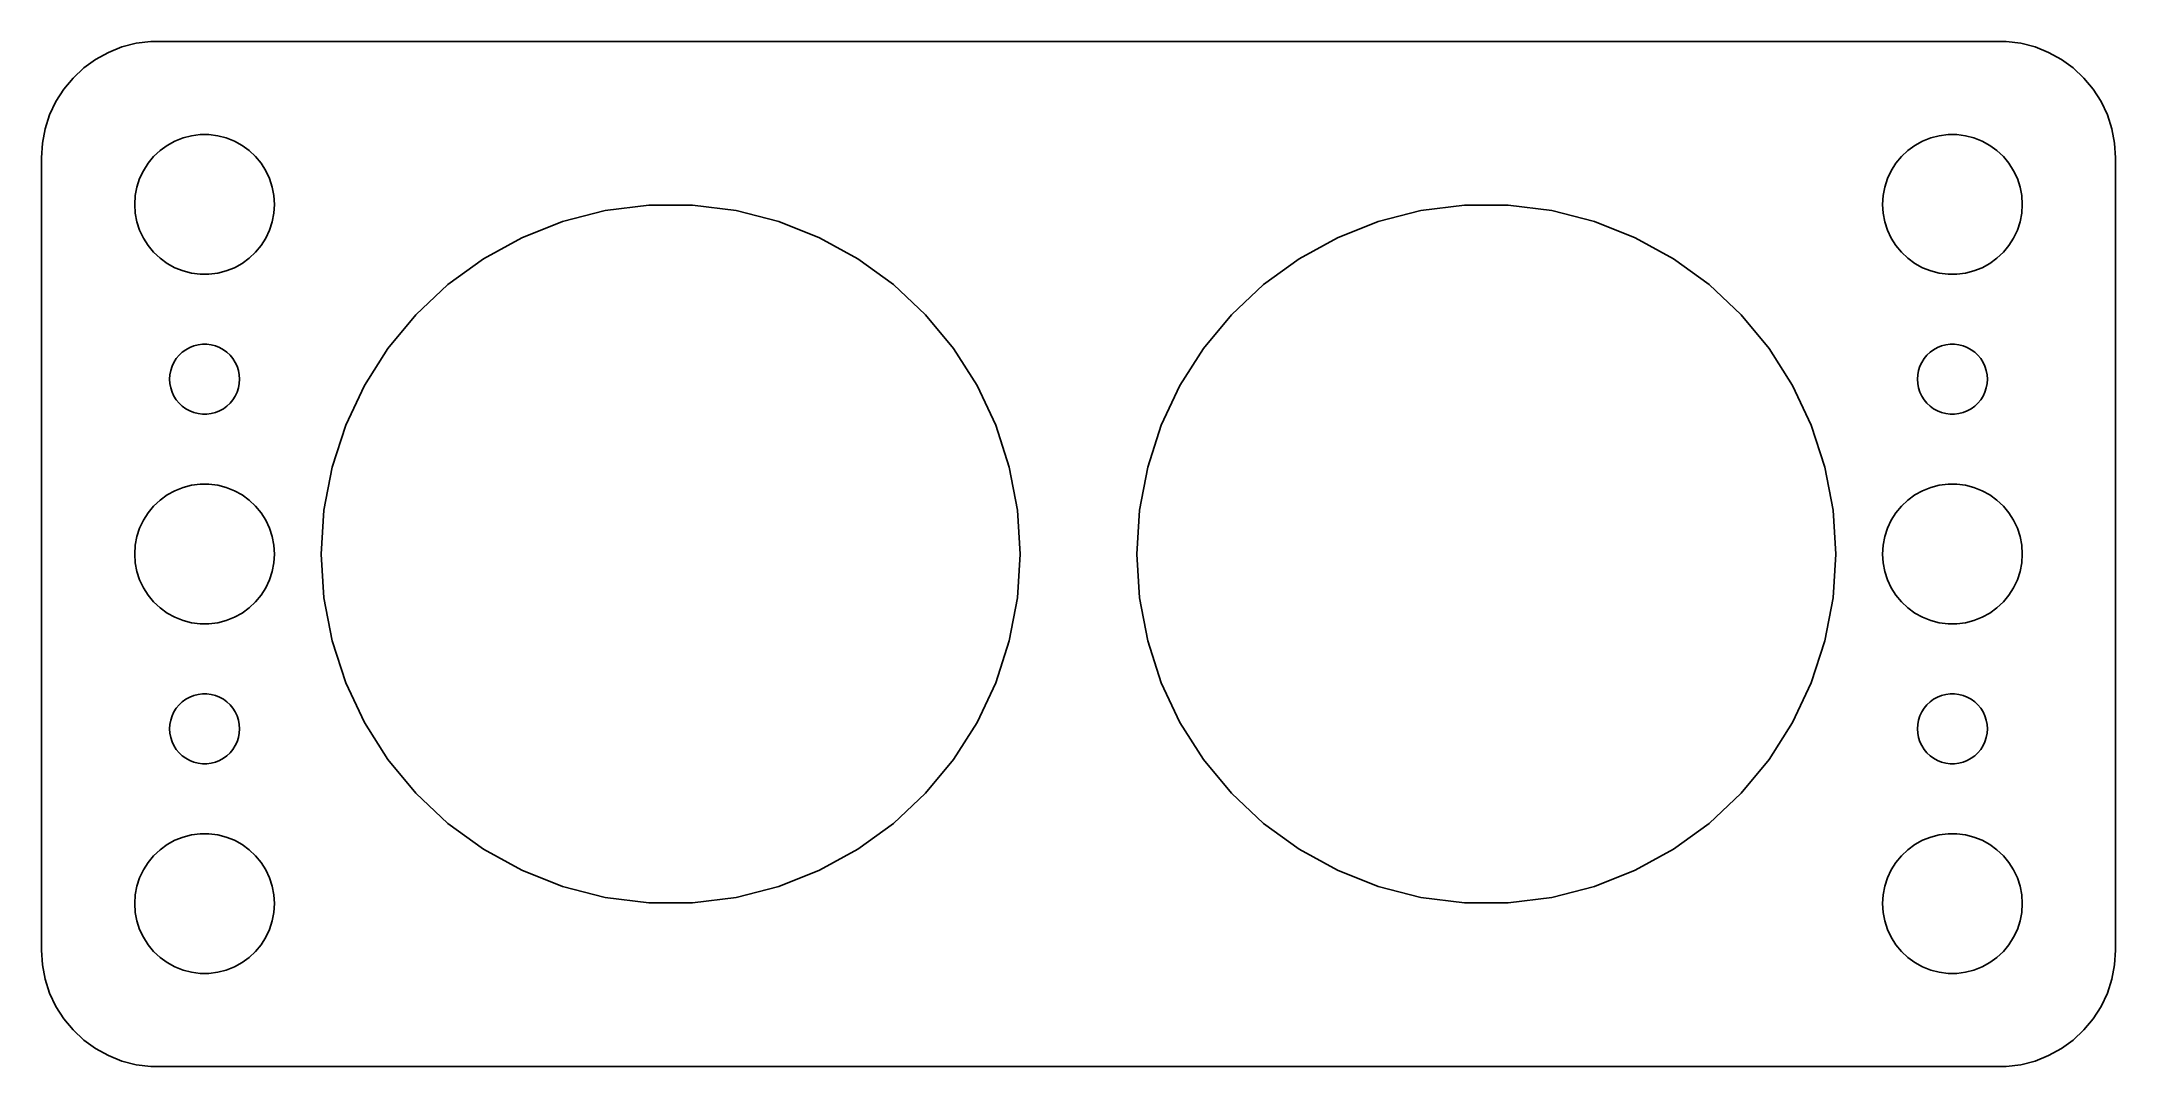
# Model space of a CAD drawing. Header units: metres. Extents: x -44.5 to 44.5, y 32 to 76.
import ezdxf

# ---------------------------------------------------------------- set-up
doc = ezdxf.new("R2010")
doc.units = ezdxf.units.M

msp = doc.modelspace()

# ---------------------------------------------------------------- linework, layer by layer
for p, q in [((-41.0451, 75.7553), (-41.6289, 75.5241)), ((-40.4369, 75.9114), (-41.0451, 75.7553)), ((-39.8139, 75.9901), (-40.4369, 75.9114)), ((39.8139, 75.9901), (-39.8139, 75.9901)), ((40.4369, 75.9114), (39.8139, 75.9901)), ((41.0451, 75.7553), (40.4369, 75.9114)), ((41.6289, 75.5241), (41.0451, 75.7553)), ((-42.6871, 74.8526), (-43.1448, 74.4227)), ((-42.1791, 75.2216), (-42.6871, 74.8526)), ((-41.6289, 75.5241), (-42.1791, 75.2216)), ((42.1791, 75.2216), (41.6289, 75.5241)), ((42.6871, 74.8526), (42.1791, 75.2216)), ((43.1448, 74.4227), (42.6871, 74.8526)), ((-43.5451, 73.9389), (-43.8815, 73.4088)), ((-43.1448, 74.4227), (-43.5451, 73.9389)), ((43.5451, 73.9389), (43.1448, 74.4227)), ((43.8815, 73.4088), (43.5451, 73.9389)), ((-43.8815, 73.4088), (-44.1489, 72.8406)), ((44.1489, 72.8406), (43.8815, 73.4088)), ((-44.3429, 72.2434), (-44.4606, 71.6267)), ((-44.1489, 72.8406), (-44.3429, 72.2434)), ((44.3429, 72.2434), (44.1489, 72.8406)), ((44.4606, 71.6267), (44.3429, 72.2434)), ((-44.4606, 71.6267), (-44.5, 71)), ((-39.6869, 71.0536), (-39.4123, 71.3115)), ((-39.4123, 71.3115), (-39.1075, 71.533)), ((-39.1075, 71.533), (-38.7773, 71.7145)), ((-38.7773, 71.7145), (-38.427, 71.8532)), ((-38.427, 71.8532), (-38.0621, 71.9469)), ((-38.0621, 71.9469), (-37.6884, 71.9941)), ((-37.6884, 71.9941), (-37.3116, 71.9941)), ((-37.3116, 71.9941), (-36.9379, 71.9469)), ((-36.9379, 71.9469), (-36.5729, 71.8532)), ((-36.5729, 71.8532), (-36.2227, 71.7145)), ((-36.2227, 71.7145), (-35.8925, 71.533)), ((-35.8925, 71.533), (-35.5877, 71.3115)), ((-35.5877, 71.3115), (-35.3131, 71.0536)), ((35.3131, 71.0536), (35.5877, 71.3115)), ((35.5877, 71.3115), (35.8925, 71.533)), ((35.8925, 71.533), (36.2227, 71.7145)), ((36.2227, 71.7145), (36.5729, 71.8532)), ((36.5729, 71.8532), (36.9379, 71.9469)), ((36.9379, 71.9469), (37.3116, 71.9941)), ((37.3116, 71.9941), (37.6884, 71.9941)), ((37.6884, 71.9941), (38.0621, 71.9469)), ((38.0621, 71.9469), (38.427, 71.8532)), ((38.427, 71.8532), (38.7773, 71.7145)), ((38.7773, 71.7145), (39.1075, 71.533)), ((39.1075, 71.533), (39.4123, 71.3115)), ((39.4123, 71.3115), (39.6869, 71.0536)), ((44.5, 71), (44.4606, 71.6267)), ((-44.5, 71), (-44.5, 37)), ((-40.2893, 70.1044), (-40.1289, 70.4453)), ((-40.1289, 70.4453), (-39.927, 70.7634)), ((-39.927, 70.7634), (-39.6869, 71.0536)), ((-35.3131, 71.0536), (-35.0729, 70.7634)), ((-35.0729, 70.7634), (-34.8711, 70.4453)), ((-34.8711, 70.4453), (-34.7107, 70.1044)), ((34.7107, 70.1044), (34.8711, 70.4453)), ((34.8711, 70.4453), (35.0729, 70.7634)), ((35.0729, 70.7634), (35.3131, 71.0536)), ((39.6869, 71.0536), (39.927, 70.7634)), ((39.927, 70.7634), (40.1289, 70.4453)), ((40.1289, 70.4453), (40.2893, 70.1044)), ((44.5, 37), (44.5, 71)), ((-40.4763, 69.376), (-40.4057, 69.7461)), ((-40.4057, 69.7461), (-40.2893, 70.1044)), ((-34.7107, 70.1044), (-34.5942, 69.7461)), ((-34.5942, 69.7461), (-34.5237, 69.376)), ((34.5237, 69.376), (34.5942, 69.7461)), ((34.5942, 69.7461), (34.7107, 70.1044)), ((40.2893, 70.1044), (40.4057, 69.7461)), ((40.4057, 69.7461), (40.4763, 69.376)), ((-40.5, 69), (-40.4763, 69.376)), ((-40.4763, 68.624), (-40.5, 69)), ((-40.4057, 68.2539), (-40.4763, 68.624)), ((-34.5237, 68.624), (-34.5942, 68.2539)), ((-34.5237, 69.376), (-34.5, 69)), ((-34.5, 69), (-34.5237, 68.624)), ((-22.1353, 68.2658), (-20.3107, 68.7343)), ((-20.3107, 68.7343), (-18.4418, 68.9704)), ((-18.4418, 68.9704), (-16.5581, 68.9704)), ((-16.5581, 68.9704), (-14.6893, 68.7343)), ((-14.6893, 68.7343), (-12.8647, 68.2658)), ((12.8647, 68.2658), (14.6893, 68.7343)), ((14.6893, 68.7343), (16.5581, 68.9704)), ((16.5581, 68.9704), (18.4418, 68.9704)), ((18.4418, 68.9704), (20.3107, 68.7343)), ((20.3107, 68.7343), (22.1353, 68.2658)), ((34.5, 69), (34.5237, 69.376)), ((34.5237, 68.624), (34.5, 69)), ((34.5942, 68.2539), (34.5237, 68.624)), ((40.4763, 68.624), (40.4057, 68.2539)), ((40.4763, 69.376), (40.5, 69)), ((40.5, 69), (40.4763, 68.624)), ((-40.2893, 67.8956), (-40.4057, 68.2539)), ((-40.1289, 67.5547), (-40.2893, 67.8956)), ((-34.7107, 67.8956), (-34.8711, 67.5547)), ((-34.5942, 68.2539), (-34.7107, 67.8956)), ((-23.8867, 67.5724), (-22.1353, 68.2658)), ((-12.8647, 68.2658), (-11.1133, 67.5724)), ((11.1133, 67.5724), (12.8647, 68.2658)), ((22.1353, 68.2658), (23.8867, 67.5724)), ((34.7107, 67.8956), (34.5942, 68.2539)), ((34.8711, 67.5547), (34.7107, 67.8956)), ((40.2893, 67.8956), (40.1289, 67.5547)), ((40.4057, 68.2539), (40.2893, 67.8956)), ((-39.927, 67.2366), (-40.1289, 67.5547)), ((-39.6869, 66.9464), (-39.927, 67.2366)), ((-39.4123, 66.6884), (-39.6869, 66.9464)), ((-35.3131, 66.9464), (-35.5877, 66.6884)), ((-35.0729, 67.2366), (-35.3131, 66.9464)), ((-34.8711, 67.5547), (-35.0729, 67.2366)), ((-25.5374, 66.6649), (-23.8867, 67.5724)), ((-11.1133, 67.5724), (-9.46259, 66.6649)), ((9.46259, 66.6649), (11.1133, 67.5724)), ((23.8867, 67.5724), (25.5374, 66.6649)), ((35.0729, 67.2366), (34.8711, 67.5547)), ((35.3131, 66.9464), (35.0729, 67.2366)), ((35.5877, 66.6884), (35.3131, 66.9464)), ((39.6869, 66.9464), (39.4123, 66.6884)), ((39.927, 67.2366), (39.6869, 66.9464)), ((40.1289, 67.5547), (39.927, 67.2366)), ((-39.1075, 66.467), (-39.4123, 66.6884)), ((-38.7773, 66.2855), (-39.1075, 66.467)), ((-38.427, 66.1468), (-38.7773, 66.2855)), ((-38.0621, 66.0531), (-38.427, 66.1468)), ((-37.6884, 66.0059), (-38.0621, 66.0531)), ((-37.3116, 66.0059), (-37.6884, 66.0059)), ((-36.9379, 66.0531), (-37.3116, 66.0059)), ((-36.5729, 66.1468), (-36.9379, 66.0531)), ((-36.2227, 66.2855), (-36.5729, 66.1468)), ((-35.8925, 66.467), (-36.2227, 66.2855)), ((-35.5877, 66.6884), (-35.8925, 66.467)), ((-27.0614, 65.5577), (-25.5374, 66.6649)), ((-9.46259, 66.6649), (-7.93863, 65.5577)), ((7.93863, 65.5577), (9.46259, 66.6649)), ((25.5374, 66.6649), (27.0614, 65.5577)), ((35.8925, 66.467), (35.5877, 66.6884)), ((36.2227, 66.2855), (35.8925, 66.467)), ((36.5729, 66.1468), (36.2227, 66.2855)), ((36.9379, 66.0531), (36.5729, 66.1468)), ((37.3116, 66.0059), (36.9379, 66.0531)), ((37.6884, 66.0059), (37.3116, 66.0059)), ((38.0621, 66.0531), (37.6884, 66.0059)), ((38.427, 66.1468), (38.0621, 66.0531)), ((38.7773, 66.2855), (38.427, 66.1468)), ((39.1075, 66.467), (38.7773, 66.2855)), ((39.4123, 66.6884), (39.1075, 66.467)), ((-28.4345, 64.2682), (-27.0614, 65.5577)), ((-7.93863, 65.5577), (-6.56546, 64.2682)), ((6.56546, 64.2682), (7.93863, 65.5577)), ((27.0614, 65.5577), (28.4345, 64.2682)), ((-29.6353, 62.8168), (-28.4345, 64.2682)), ((-6.56546, 64.2682), (-5.36473, 62.8168)), ((5.36473, 62.8168), (6.56546, 64.2682)), ((28.4345, 64.2682), (29.6353, 62.8168)), ((-38.8145, 62.2226), (-38.7135, 62.3817)), ((-38.7135, 62.3817), (-38.5934, 62.5268)), ((-38.5934, 62.5268), (-38.4561, 62.6558)), ((-38.4561, 62.6558), (-38.3037, 62.7665)), ((-38.3037, 62.7665), (-38.1387, 62.8572)), ((-38.1387, 62.8572), (-37.9635, 62.9266)), ((-37.9635, 62.9266), (-37.7811, 62.9734)), ((-37.7811, 62.9734), (-37.5942, 62.997)), ((-37.5942, 62.997), (-37.4058, 62.997)), ((-37.4058, 62.997), (-37.2189, 62.9734)), ((-37.2189, 62.9734), (-37.0365, 62.9266)), ((-37.0365, 62.9266), (-36.8613, 62.8572)), ((-36.8613, 62.8572), (-36.6963, 62.7665)), ((-36.6963, 62.7665), (-36.5439, 62.6558)), ((-36.5439, 62.6558), (-36.4065, 62.5268)), ((-36.4065, 62.5268), (-36.2865, 62.3817)), ((-36.2865, 62.3817), (-36.1855, 62.2226)), ((-30.6446, 61.2263), (-29.6353, 62.8168)), ((-5.36473, 62.8168), (-4.35539, 61.2263)), ((4.35539, 61.2263), (5.36473, 62.8168)), ((29.6353, 62.8168), (30.6446, 61.2263)), ((36.1855, 62.2226), (36.2865, 62.3817)), ((36.2865, 62.3817), (36.4065, 62.5268)), ((36.4065, 62.5268), (36.5439, 62.6558)), ((36.5439, 62.6558), (36.6963, 62.7665)), ((36.6963, 62.7665), (36.8613, 62.8572)), ((36.8613, 62.8572), (37.0365, 62.9266)), ((37.0365, 62.9266), (37.2189, 62.9734)), ((37.2189, 62.9734), (37.4058, 62.997)), ((37.4058, 62.997), (37.5942, 62.997)), ((37.5942, 62.997), (37.7811, 62.9734)), ((37.7811, 62.9734), (37.9635, 62.9266)), ((37.9635, 62.9266), (38.1387, 62.8572)), ((38.1387, 62.8572), (38.3037, 62.7665)), ((38.3037, 62.7665), (38.4561, 62.6558)), ((38.4561, 62.6558), (38.5934, 62.5268)), ((38.5934, 62.5268), (38.7135, 62.3817)), ((38.7135, 62.3817), (38.8145, 62.2226)), ((-39, 61.5), (-38.9882, 61.688)), ((-38.9882, 61.312), (-39, 61.5)), ((-38.9882, 61.688), (-38.9529, 61.873)), ((-38.9529, 61.873), (-38.8947, 62.0522)), ((-38.8947, 62.0522), (-38.8145, 62.2226)), ((-36.1855, 62.2226), (-36.1053, 62.0522)), ((-36.1053, 62.0522), (-36.0471, 61.873)), ((-36.0471, 61.873), (-36.0118, 61.688)), ((-36.0118, 61.688), (-36, 61.5)), ((-36, 61.5), (-36.0118, 61.312)), ((36, 61.5), (36.0118, 61.688)), ((36.0118, 61.312), (36, 61.5)), ((36.0118, 61.688), (36.0471, 61.873)), ((36.0471, 61.873), (36.1053, 62.0522)), ((36.1053, 62.0522), (36.1855, 62.2226)), ((38.8145, 62.2226), (38.8947, 62.0522)), ((38.8947, 62.0522), (38.9529, 61.873)), ((38.9529, 61.873), (38.9882, 61.688)), ((38.9882, 61.688), (39, 61.5)), ((39, 61.5), (38.9882, 61.312)), ((-38.9529, 61.127), (-38.9882, 61.312)), ((-38.8947, 60.9478), (-38.9529, 61.127)), ((-38.8145, 60.7774), (-38.8947, 60.9478)), ((-38.7135, 60.6183), (-38.8145, 60.7774)), ((-38.5934, 60.4732), (-38.7135, 60.6183)), ((-36.2865, 60.6183), (-36.4065, 60.4732)), ((-36.1855, 60.7774), (-36.2865, 60.6183)), ((-36.1053, 60.9478), (-36.1855, 60.7774)), ((-36.0471, 61.127), (-36.1053, 60.9478)), ((-36.0118, 61.312), (-36.0471, 61.127)), ((-31.4466, 59.5219), (-30.6446, 61.2263)), ((-4.35539, 61.2263), (-3.55334, 59.5219)), ((3.55334, 59.5219), (4.35539, 61.2263)), ((30.6446, 61.2263), (31.4466, 59.5219)), ((36.0471, 61.127), (36.0118, 61.312)), ((36.1053, 60.9478), (36.0471, 61.127)), ((36.1855, 60.7774), (36.1053, 60.9478)), ((36.2865, 60.6183), (36.1855, 60.7774)), ((36.4065, 60.4732), (36.2865, 60.6183)), ((38.7135, 60.6183), (38.5934, 60.4732)), ((38.8145, 60.7774), (38.7135, 60.6183)), ((38.8947, 60.9478), (38.8145, 60.7774)), ((38.9529, 61.127), (38.8947, 60.9478)), ((38.9882, 61.312), (38.9529, 61.127)), ((-38.4561, 60.3442), (-38.5934, 60.4732)), ((-38.3037, 60.2335), (-38.4561, 60.3442)), ((-38.1387, 60.1427), (-38.3037, 60.2335)), ((-37.9635, 60.0734), (-38.1387, 60.1427)), ((-37.7811, 60.0266), (-37.9635, 60.0734)), ((-37.5942, 60.0029), (-37.7811, 60.0266)), ((-37.4058, 60.0029), (-37.5942, 60.0029)), ((-37.2189, 60.0266), (-37.4058, 60.0029)), ((-37.0365, 60.0734), (-37.2189, 60.0266)), ((-36.8613, 60.1427), (-37.0365, 60.0734)), ((-36.6963, 60.2335), (-36.8613, 60.1427)), ((-36.5439, 60.3442), (-36.6963, 60.2335)), ((-36.4065, 60.4732), (-36.5439, 60.3442)), ((36.5439, 60.3442), (36.4065, 60.4732)), ((36.6963, 60.2335), (36.5439, 60.3442)), ((36.8613, 60.1427), (36.6963, 60.2335)), ((37.0365, 60.0734), (36.8613, 60.1427)), ((37.2189, 60.0266), (37.0365, 60.0734)), ((37.4058, 60.0029), (37.2189, 60.0266)), ((37.5942, 60.0029), (37.4058, 60.0029)), ((37.7811, 60.0266), (37.5942, 60.0029)), ((37.9635, 60.0734), (37.7811, 60.0266)), ((38.1387, 60.1427), (37.9635, 60.0734)), ((38.3037, 60.2335), (38.1387, 60.1427)), ((38.4561, 60.3442), (38.3037, 60.2335)), ((38.5934, 60.4732), (38.4561, 60.3442)), ((-32.0287, 57.7303), (-31.4466, 59.5219)), ((-3.55334, 59.5219), (-2.97125, 57.7303)), ((2.97125, 57.7303), (3.55334, 59.5219)), ((31.4466, 59.5219), (32.0287, 57.7303)), ((-38.0621, 56.9469), (-37.6884, 56.9941)), ((-37.6884, 56.9941), (-37.3116, 56.9941)), ((-37.3116, 56.9941), (-36.9379, 56.9469)), ((-32.3817, 55.88), (-32.0287, 57.7303)), ((-2.97125, 57.7303), (-2.61827, 55.88)), ((2.61827, 55.88), (2.97125, 57.7303)), ((32.0287, 57.7303), (32.3817, 55.88)), ((36.9379, 56.9469), (37.3116, 56.9941)), ((37.3116, 56.9941), (37.6884, 56.9941)), ((37.6884, 56.9941), (38.0621, 56.9469)), ((-39.6869, 56.0536), (-39.4123, 56.3115)), ((-39.4123, 56.3115), (-39.1075, 56.533)), ((-39.1075, 56.533), (-38.7773, 56.7145)), ((-38.7773, 56.7145), (-38.427, 56.8532)), ((-38.427, 56.8532), (-38.0621, 56.9469)), ((-36.9379, 56.9469), (-36.5729, 56.8532)), ((-36.5729, 56.8532), (-36.2227, 56.7145)), ((-36.2227, 56.7145), (-35.8925, 56.533)), ((-35.8925, 56.533), (-35.5877, 56.3115)), ((-35.5877, 56.3115), (-35.3131, 56.0536)), ((35.3131, 56.0536), (35.5877, 56.3115)), ((35.5877, 56.3115), (35.8925, 56.533)), ((35.8925, 56.533), (36.2227, 56.7145)), ((36.2227, 56.7145), (36.5729, 56.8532)), ((36.5729, 56.8532), (36.9379, 56.9469)), ((38.0621, 56.9469), (38.427, 56.8532)), ((38.427, 56.8532), (38.7773, 56.7145)), ((38.7773, 56.7145), (39.1075, 56.533)), ((39.1075, 56.533), (39.4123, 56.3115)), ((39.4123, 56.3115), (39.6869, 56.0536)), ((-40.2893, 55.1044), (-40.1289, 55.4453)), ((-40.1289, 55.4453), (-39.927, 55.7634)), ((-39.927, 55.7634), (-39.6869, 56.0536)), ((-35.3131, 56.0536), (-35.0729, 55.7634)), ((-35.0729, 55.7634), (-34.8711, 55.4453)), ((-34.8711, 55.4453), (-34.7107, 55.1044)), ((-32.5, 54), (-32.3817, 55.88)), ((-2.61827, 55.88), (-2.5, 54)), ((2.5, 54), (2.61827, 55.88)), ((32.3817, 55.88), (32.5, 54)), ((34.7107, 55.1044), (34.8711, 55.4453)), ((34.8711, 55.4453), (35.0729, 55.7634)), ((35.0729, 55.7634), (35.3131, 56.0536)), ((39.6869, 56.0536), (39.927, 55.7634)), ((39.927, 55.7634), (40.1289, 55.4453)), ((40.1289, 55.4453), (40.2893, 55.1044)), ((-40.5, 54), (-40.4763, 54.376)), ((-40.4763, 54.376), (-40.4057, 54.7461)), ((-40.4057, 54.7461), (-40.2893, 55.1044)), ((-34.7107, 55.1044), (-34.5942, 54.7461)), ((-34.5942, 54.7461), (-34.5237, 54.376)), ((-34.5237, 54.376), (-34.5, 54)), ((34.5, 54), (34.5237, 54.376)), ((34.5237, 54.376), (34.5942, 54.7461)), ((34.5942, 54.7461), (34.7107, 55.1044)), ((40.2893, 55.1044), (40.4057, 54.7461)), ((40.4057, 54.7461), (40.4763, 54.376)), ((40.4763, 54.376), (40.5, 54)), ((-40.4763, 53.624), (-40.5, 54)), ((-40.4057, 53.2539), (-40.4763, 53.624)), ((-34.5237, 53.624), (-34.5942, 53.2539)), ((-34.5, 54), (-34.5237, 53.624)), ((-32.3817, 52.12), (-32.5, 54)), ((-2.5, 54), (-2.61827, 52.12)), ((2.61827, 52.12), (2.5, 54)), ((32.5, 54), (32.3817, 52.12)), ((34.5237, 53.624), (34.5, 54)), ((34.5942, 53.2539), (34.5237, 53.624)), ((40.4763, 53.624), (40.4057, 53.2539)), ((40.5, 54), (40.4763, 53.624)), ((-40.2893, 52.8956), (-40.4057, 53.2539)), ((-40.1289, 52.5547), (-40.2893, 52.8956)), ((-39.927, 52.2366), (-40.1289, 52.5547)), ((-34.8711, 52.5547), (-35.0729, 52.2366)), ((-34.7107, 52.8956), (-34.8711, 52.5547)), ((-34.5942, 53.2539), (-34.7107, 52.8956)), ((34.7107, 52.8956), (34.5942, 53.2539)), ((34.8711, 52.5547), (34.7107, 52.8956)), ((35.0729, 52.2366), (34.8711, 52.5547)), ((40.1289, 52.5547), (39.927, 52.2366)), ((40.2893, 52.8956), (40.1289, 52.5547)), ((40.4057, 53.2539), (40.2893, 52.8956)), ((-39.6869, 51.9464), (-39.927, 52.2366)), ((-39.4123, 51.6885), (-39.6869, 51.9464)), ((-39.1075, 51.467), (-39.4123, 51.6885)), ((-35.5877, 51.6885), (-35.8925, 51.467)), ((-35.3131, 51.9464), (-35.5877, 51.6885)), ((-35.0729, 52.2366), (-35.3131, 51.9464)), ((-32.0287, 50.2697), (-32.3817, 52.12)), ((-2.61827, 52.12), (-2.97125, 50.2697)), ((2.97125, 50.2697), (2.61827, 52.12)), ((32.3817, 52.12), (32.0287, 50.2697)), ((35.3131, 51.9464), (35.0729, 52.2366)), ((35.5877, 51.6885), (35.3131, 51.9464)), ((35.8925, 51.467), (35.5877, 51.6885)), ((39.4123, 51.6885), (39.1075, 51.467)), ((39.6869, 51.9464), (39.4123, 51.6885)), ((39.927, 52.2366), (39.6869, 51.9464)), ((-38.7773, 51.2855), (-39.1075, 51.467)), ((-38.427, 51.1468), (-38.7773, 51.2855)), ((-38.0621, 51.0531), (-38.427, 51.1468)), ((-37.6884, 51.0059), (-38.0621, 51.0531)), ((-37.3116, 51.0059), (-37.6884, 51.0059)), ((-36.9379, 51.0531), (-37.3116, 51.0059)), ((-36.5729, 51.1468), (-36.9379, 51.0531)), ((-36.2227, 51.2855), (-36.5729, 51.1468)), ((-35.8925, 51.467), (-36.2227, 51.2855)), ((36.2227, 51.2855), (35.8925, 51.467)), ((36.5729, 51.1468), (36.2227, 51.2855)), ((36.9379, 51.0531), (36.5729, 51.1468)), ((37.3116, 51.0059), (36.9379, 51.0531)), ((37.6884, 51.0059), (37.3116, 51.0059)), ((38.0621, 51.0531), (37.6884, 51.0059)), ((38.427, 51.1468), (38.0621, 51.0531)), ((38.7773, 51.2855), (38.427, 51.1468)), ((39.1075, 51.467), (38.7773, 51.2855)), ((-31.4466, 48.4781), (-32.0287, 50.2697)), ((-2.97125, 50.2697), (-3.55334, 48.4781)), ((3.55334, 48.4781), (2.97125, 50.2697)), ((32.0287, 50.2697), (31.4466, 48.4781)), ((-30.6446, 46.7737), (-31.4466, 48.4781)), ((-3.55334, 48.4781), (-4.35539, 46.7737)), ((4.35539, 46.7737), (3.55334, 48.4781)), ((31.4466, 48.4781), (30.6446, 46.7737)), ((-38.8947, 47.0522), (-38.8145, 47.2226)), ((-38.8145, 47.2226), (-38.7135, 47.3817)), ((-38.7135, 47.3817), (-38.5934, 47.5268)), ((-38.5934, 47.5268), (-38.4561, 47.6558)), ((-38.4561, 47.6558), (-38.3037, 47.7665)), ((-38.3037, 47.7665), (-38.1387, 47.8573)), ((-38.1387, 47.8573), (-37.9635, 47.9266)), ((-37.9635, 47.9266), (-37.7811, 47.9734)), ((-37.7811, 47.9734), (-37.5942, 47.9971)), ((-37.5942, 47.9971), (-37.4058, 47.9971)), ((-37.4058, 47.9971), (-37.2189, 47.9734)), ((-37.2189, 47.9734), (-37.0365, 47.9266)), ((-37.0365, 47.9266), (-36.8613, 47.8573)), ((-36.8613, 47.8573), (-36.6963, 47.7665)), ((-36.6963, 47.7665), (-36.5439, 47.6558)), ((-36.5439, 47.6558), (-36.4065, 47.5268)), ((-36.4065, 47.5268), (-36.2865, 47.3817)), ((-36.2865, 47.3817), (-36.1855, 47.2226)), ((-36.1855, 47.2226), (-36.1053, 47.0522)), ((36.1053, 47.0522), (36.1855, 47.2226)), ((36.1855, 47.2226), (36.2865, 47.3817)), ((36.2865, 47.3817), (36.4065, 47.5268)), ((36.4065, 47.5268), (36.5439, 47.6558)), ((36.5439, 47.6558), (36.6963, 47.7665)), ((36.6963, 47.7665), (36.8613, 47.8573)), ((36.8613, 47.8573), (37.0365, 47.9266)), ((37.0365, 47.9266), (37.2189, 47.9734)), ((37.2189, 47.9734), (37.4058, 47.9971)), ((37.4058, 47.9971), (37.5942, 47.9971)), ((37.5942, 47.9971), (37.7811, 47.9734)), ((37.7811, 47.9734), (37.9635, 47.9266)), ((37.9635, 47.9266), (38.1387, 47.8573)), ((38.1387, 47.8573), (38.3037, 47.7665)), ((38.3037, 47.7665), (38.4561, 47.6558)), ((38.4561, 47.6558), (38.5934, 47.5268)), ((38.5934, 47.5268), (38.7135, 47.3817)), ((38.7135, 47.3817), (38.8145, 47.2226)), ((38.8145, 47.2226), (38.8947, 47.0522)), ((-39, 46.5), (-38.9882, 46.688)), ((-38.9882, 46.312), (-39, 46.5)), ((-38.9882, 46.688), (-38.9529, 46.873)), ((-38.9529, 46.127), (-38.9882, 46.312)), ((-38.9529, 46.873), (-38.8947, 47.0522)), ((-36.1053, 47.0522), (-36.0471, 46.873)), ((-36.0471, 46.873), (-36.0118, 46.688)), ((-36.0118, 46.312), (-36.0471, 46.127)), ((-36.0118, 46.688), (-36, 46.5)), ((-36, 46.5), (-36.0118, 46.312)), ((-29.6353, 45.1832), (-30.6446, 46.7737)), ((-4.35539, 46.7737), (-5.36473, 45.1832)), ((5.36473, 45.1832), (4.35539, 46.7737)), ((30.6446, 46.7737), (29.6353, 45.1832)), ((36, 46.5), (36.0118, 46.688)), ((36.0118, 46.312), (36, 46.5)), ((36.0118, 46.688), (36.0471, 46.873)), ((36.0471, 46.127), (36.0118, 46.312)), ((36.0471, 46.873), (36.1053, 47.0522)), ((38.8947, 47.0522), (38.9529, 46.873)), ((38.9529, 46.873), (38.9882, 46.688)), ((38.9882, 46.312), (38.9529, 46.127)), ((38.9882, 46.688), (39, 46.5)), ((39, 46.5), (38.9882, 46.312)), ((-38.8947, 45.9478), (-38.9529, 46.127)), ((-38.8145, 45.7774), (-38.8947, 45.9478)), ((-38.7135, 45.6183), (-38.8145, 45.7774)), ((-38.5934, 45.4732), (-38.7135, 45.6183)), ((-38.4561, 45.3442), (-38.5934, 45.4732)), ((-36.4065, 45.4732), (-36.5439, 45.3442)), ((-36.2865, 45.6183), (-36.4065, 45.4732)), ((-36.1855, 45.7774), (-36.2865, 45.6183)), ((-36.1053, 45.9478), (-36.1855, 45.7774)), ((-36.0471, 46.127), (-36.1053, 45.9478)), ((36.1053, 45.9478), (36.0471, 46.127)), ((36.1855, 45.7774), (36.1053, 45.9478)), ((36.2865, 45.6183), (36.1855, 45.7774)), ((36.4065, 45.4732), (36.2865, 45.6183)), ((36.5439, 45.3442), (36.4065, 45.4732)), ((38.5934, 45.4732), (38.4561, 45.3442)), ((38.7135, 45.6183), (38.5934, 45.4732)), ((38.8145, 45.7774), (38.7135, 45.6183)), ((38.8947, 45.9478), (38.8145, 45.7774)), ((38.9529, 46.127), (38.8947, 45.9478)), ((-38.3037, 45.2335), (-38.4561, 45.3442)), ((-38.1387, 45.1428), (-38.3037, 45.2335)), ((-37.9635, 45.0734), (-38.1387, 45.1428)), ((-37.7811, 45.0266), (-37.9635, 45.0734)), ((-37.5942, 45.003), (-37.7811, 45.0266)), ((-37.4058, 45.003), (-37.5942, 45.003)), ((-37.2189, 45.0266), (-37.4058, 45.003)), ((-37.0365, 45.0734), (-37.2189, 45.0266)), ((-36.8613, 45.1428), (-37.0365, 45.0734)), ((-36.6963, 45.2335), (-36.8613, 45.1428)), ((-36.5439, 45.3442), (-36.6963, 45.2335)), ((-28.4345, 43.7318), (-29.6353, 45.1832)), ((-5.36473, 45.1832), (-6.56546, 43.7318)), ((6.56546, 43.7318), (5.36473, 45.1832)), ((29.6353, 45.1832), (28.4345, 43.7318)), ((36.6963, 45.2335), (36.5439, 45.3442)), ((36.8613, 45.1428), (36.6963, 45.2335)), ((37.0365, 45.0734), (36.8613, 45.1428)), ((37.2189, 45.0266), (37.0365, 45.0734)), ((37.4058, 45.003), (37.2189, 45.0266)), ((37.5942, 45.003), (37.4058, 45.003)), ((37.7811, 45.0266), (37.5942, 45.003)), ((37.9635, 45.0734), (37.7811, 45.0266)), ((38.1387, 45.1428), (37.9635, 45.0734)), ((38.3037, 45.2335), (38.1387, 45.1428)), ((38.4561, 45.3442), (38.3037, 45.2335)), ((-27.0614, 42.4423), (-28.4345, 43.7318)), ((-6.56546, 43.7318), (-7.93863, 42.4423)), ((7.93863, 42.4423), (6.56546, 43.7318)), ((28.4345, 43.7318), (27.0614, 42.4423)), ((-38.7773, 41.7145), (-38.427, 41.8532)), ((-38.427, 41.8532), (-38.0621, 41.9469)), ((-38.0621, 41.9469), (-37.6884, 41.9941)), ((-37.6884, 41.9941), (-37.3116, 41.9941)), ((-37.3116, 41.9941), (-36.9379, 41.9469)), ((-36.9379, 41.9469), (-36.5729, 41.8532)), ((-36.5729, 41.8532), (-36.2227, 41.7145)), ((-25.5374, 41.3351), (-27.0614, 42.4423)), ((-7.93863, 42.4423), (-9.46259, 41.3351)), ((9.46259, 41.3351), (7.93863, 42.4423)), ((27.0614, 42.4423), (25.5374, 41.3351)), ((36.2227, 41.7145), (36.5729, 41.8532)), ((36.5729, 41.8532), (36.9379, 41.9469)), ((36.9379, 41.9469), (37.3116, 41.9941)), ((37.3116, 41.9941), (37.6884, 41.9941)), ((37.6884, 41.9941), (38.0621, 41.9469)), ((38.0621, 41.9469), (38.427, 41.8532)), ((38.427, 41.8532), (38.7773, 41.7145)), ((-39.927, 40.7634), (-39.6869, 41.0536)), ((-39.6869, 41.0536), (-39.4123, 41.3116)), ((-39.4123, 41.3116), (-39.1075, 41.533)), ((-39.1075, 41.533), (-38.7773, 41.7145)), ((-36.2227, 41.7145), (-35.8925, 41.533)), ((-35.8925, 41.533), (-35.5877, 41.3116)), ((-35.5877, 41.3116), (-35.3131, 41.0536)), ((-35.3131, 41.0536), (-35.0729, 40.7634)), ((-23.8867, 40.4276), (-25.5374, 41.3351)), ((-9.46259, 41.3351), (-11.1133, 40.4276)), ((11.1133, 40.4276), (9.46259, 41.3351)), ((25.5374, 41.3351), (23.8867, 40.4276)), ((35.0729, 40.7634), (35.3131, 41.0536)), ((35.3131, 41.0536), (35.5877, 41.3116)), ((35.5877, 41.3116), (35.8925, 41.533)), ((35.8925, 41.533), (36.2227, 41.7145)), ((38.7773, 41.7145), (39.1075, 41.533)), ((39.1075, 41.533), (39.4123, 41.3116)), ((39.4123, 41.3116), (39.6869, 41.0536)), ((39.6869, 41.0536), (39.927, 40.7634)), ((-40.4057, 39.7461), (-40.2893, 40.1044)), ((-40.2893, 40.1044), (-40.1289, 40.4453)), ((-40.1289, 40.4453), (-39.927, 40.7634)), ((-35.0729, 40.7634), (-34.8711, 40.4453)), ((-34.8711, 40.4453), (-34.7107, 40.1044)), ((-34.7107, 40.1044), (-34.5942, 39.7461)), ((-22.1353, 39.7342), (-23.8867, 40.4276)), ((-11.1133, 40.4276), (-12.8647, 39.7342)), ((12.8647, 39.7342), (11.1133, 40.4276)), ((23.8867, 40.4276), (22.1353, 39.7342)), ((34.5942, 39.7461), (34.7107, 40.1044)), ((34.7107, 40.1044), (34.8711, 40.4453)), ((34.8711, 40.4453), (35.0729, 40.7634)), ((39.927, 40.7634), (40.1289, 40.4453)), ((40.1289, 40.4453), (40.2893, 40.1044)), ((40.2893, 40.1044), (40.4057, 39.7461)), ((-40.5, 39), (-40.4763, 39.376)), ((-40.4763, 39.376), (-40.4057, 39.7461)), ((-34.5942, 39.7461), (-34.5237, 39.376)), ((-34.5237, 39.376), (-34.5, 39)), ((-20.3107, 39.2657), (-22.1353, 39.7342)), ((-18.4418, 39.0296), (-20.3107, 39.2657)), ((-14.6893, 39.2657), (-16.5581, 39.0296)), ((-12.8647, 39.7342), (-14.6893, 39.2657)), ((14.6893, 39.2657), (12.8647, 39.7342)), ((16.5581, 39.0296), (14.6893, 39.2657)), ((20.3107, 39.2657), (18.4418, 39.0296)), ((22.1353, 39.7342), (20.3107, 39.2657)), ((34.5, 39), (34.5237, 39.376)), ((34.5237, 39.376), (34.5942, 39.7461)), ((40.4057, 39.7461), (40.4763, 39.376)), ((40.4763, 39.376), (40.5, 39)), ((-40.4763, 38.624), (-40.5, 39)), ((-40.4057, 38.2539), (-40.4763, 38.624)), ((-34.5237, 38.624), (-34.5942, 38.2539)), ((-34.5, 39), (-34.5237, 38.624)), ((-16.5581, 39.0296), (-18.4418, 39.0296)), ((18.4418, 39.0296), (16.5581, 39.0296)), ((34.5237, 38.624), (34.5, 39)), ((34.5942, 38.2539), (34.5237, 38.624)), ((40.4763, 38.624), (40.4057, 38.2539)), ((40.5, 39), (40.4763, 38.624)), ((-40.2893, 37.8956), (-40.4057, 38.2539)), ((-40.1289, 37.5547), (-40.2893, 37.8956)), ((-39.927, 37.2366), (-40.1289, 37.5547)), ((-34.8711, 37.5547), (-35.0729, 37.2366)), ((-34.7107, 37.8956), (-34.8711, 37.5547)), ((-34.5942, 38.2539), (-34.7107, 37.8956)), ((34.7107, 37.8956), (34.5942, 38.2539)), ((34.8711, 37.5547), (34.7107, 37.8956)), ((35.0729, 37.2366), (34.8711, 37.5547)), ((40.1289, 37.5547), (39.927, 37.2366)), ((40.2893, 37.8956), (40.1289, 37.5547)), ((40.4057, 38.2539), (40.2893, 37.8956)), ((-44.5, 37), (-44.4606, 36.3733)), ((-39.6869, 36.9464), (-39.927, 37.2366)), ((-39.4123, 36.6885), (-39.6869, 36.9464)), ((-39.1075, 36.467), (-39.4123, 36.6885)), ((-35.5877, 36.6885), (-35.8925, 36.467)), ((-35.3131, 36.9464), (-35.5877, 36.6885)), ((-35.0729, 37.2366), (-35.3131, 36.9464)), ((35.3131, 36.9464), (35.0729, 37.2366)), ((35.5877, 36.6885), (35.3131, 36.9464)), ((35.8925, 36.467), (35.5877, 36.6885)), ((39.4123, 36.6885), (39.1075, 36.467)), ((39.6869, 36.9464), (39.4123, 36.6885)), ((39.927, 37.2366), (39.6869, 36.9464)), ((44.4606, 36.3733), (44.5, 37)), ((-44.4606, 36.3733), (-44.3429, 35.7566)), ((-44.3429, 35.7566), (-44.1489, 35.1594)), ((-38.7773, 36.2855), (-39.1075, 36.467)), ((-38.427, 36.1468), (-38.7773, 36.2855)), ((-38.0621, 36.0531), (-38.427, 36.1468)), ((-37.6884, 36.0059), (-38.0621, 36.0531)), ((-37.3116, 36.0059), (-37.6884, 36.0059)), ((-36.9379, 36.0531), (-37.3116, 36.0059)), ((-36.5729, 36.1468), (-36.9379, 36.0531)), ((-36.2227, 36.2855), (-36.5729, 36.1468)), ((-35.8925, 36.467), (-36.2227, 36.2855)), ((36.2227, 36.2855), (35.8925, 36.467)), ((36.5729, 36.1468), (36.2227, 36.2855)), ((36.9379, 36.0531), (36.5729, 36.1468)), ((37.3116, 36.0059), (36.9379, 36.0531)), ((37.6884, 36.0059), (37.3116, 36.0059)), ((38.0621, 36.0531), (37.6884, 36.0059)), ((38.427, 36.1468), (38.0621, 36.0531)), ((38.7773, 36.2855), (38.427, 36.1468)), ((39.1075, 36.467), (38.7773, 36.2855)), ((44.1489, 35.1594), (44.3429, 35.7566)), ((44.3429, 35.7566), (44.4606, 36.3733)), ((-44.1489, 35.1594), (-43.8815, 34.5912)), ((43.8815, 34.5912), (44.1489, 35.1594)), ((-43.8815, 34.5912), (-43.5451, 34.0611)), ((-43.5451, 34.0611), (-43.1448, 33.5773)), ((43.1448, 33.5773), (43.5451, 34.0611)), ((43.5451, 34.0611), (43.8815, 34.5912)), ((-43.1448, 33.5773), (-42.6871, 33.1474)), ((-42.6871, 33.1474), (-42.1791, 32.7784)), ((42.1791, 32.7784), (42.6871, 33.1474)), ((42.6871, 33.1474), (43.1448, 33.5773)), ((-42.1791, 32.7784), (-41.6289, 32.4759)), ((-41.6289, 32.4759), (-41.0451, 32.2447)), ((-41.0451, 32.2447), (-40.4369, 32.0886)), ((-40.4369, 32.0886), (-39.8139, 32.0099)), ((39.8139, 32.0099), (40.4369, 32.0886)), ((40.4369, 32.0886), (41.0451, 32.2447)), ((41.0451, 32.2447), (41.6289, 32.4759)), ((41.6289, 32.4759), (42.1791, 32.7784)), ((-39.8139, 32.0099), (39.8139, 32.0099))]:
    msp.add_line(p, q)

doc.saveas('drawing.dxf')
